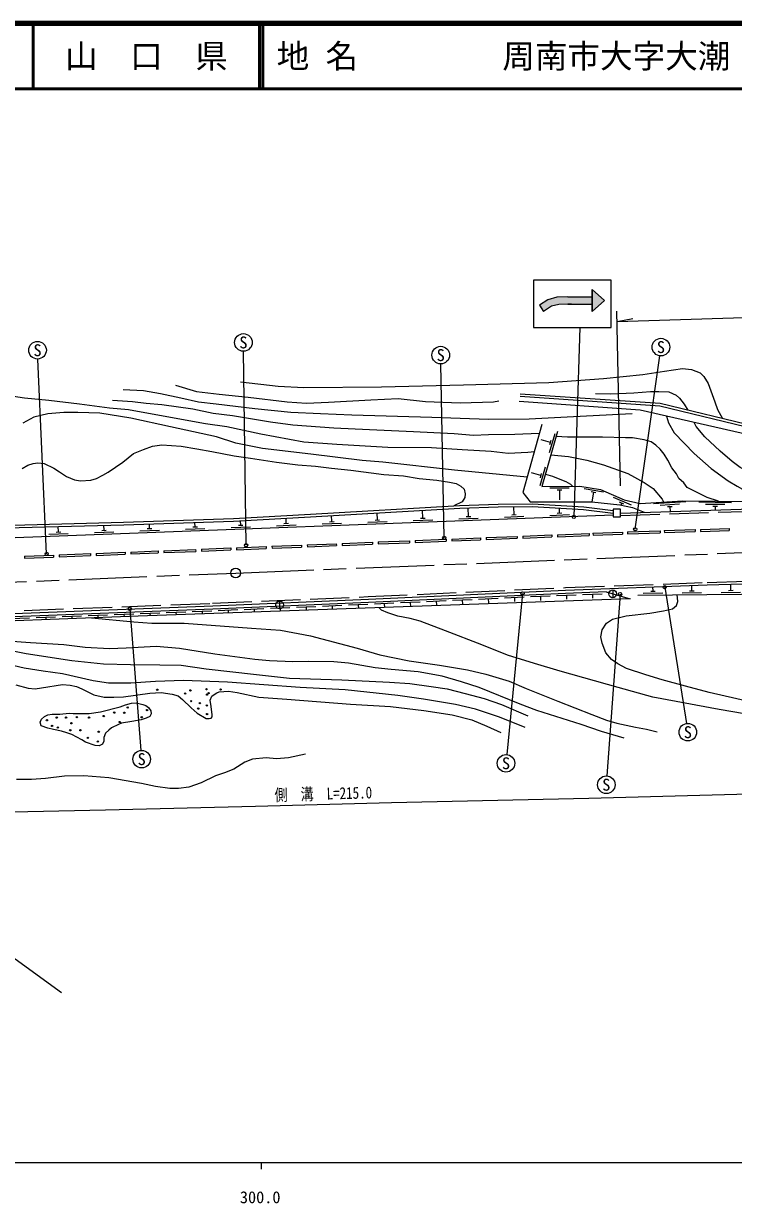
# Model space of a CAD drawing. Units: millimetres, scale not verified. Extents: x 40000 to 680000, y 20000 to 380000.
# Drawn here: x 331520 to 440500, y 198715 to 380000 of the extents above; entities that cross this region are included whole.
import ezdxf
from ezdxf.enums import TextEntityAlignment as Align

# ---------------------------------------------------------------- set-up
doc = ezdxf.new("R2010")
doc.units = ezdxf.units.MM
doc.header["$LTSCALE"] = 1000
doc.linetypes.add('CHAIN', pattern=[18.5, 12, -1.5, 3.5, -1.5])
doc.linetypes.add('DASHED', pattern=[7.5, 6, -1.5])
for name, color, linetype, lineweight in [('M-BGD', 7, 'Continuous', 25), ('M-BMK', 2, 'CHAIN', 13), ('M-BMK-SRVR', 3, 'Continuous', 25), ('M-STR-HTXT', 7, 'Continuous', 13), ('M-STR-STRC', 7, 'Continuous', 25), ('M-TTL', 2, 'Continuous', 140), ('M-TTL-BAND', 7, 'Continuous', 25), ('M-TTL-LINE', 7, 'Continuous', 50)]:
    doc.layers.add(name, color=color, linetype=linetype, lineweight=lineweight)
doc.layers.add('M-TTL-TXT', color=7, linetype='Continuous')
doc.styles.add('ＭＳ ゴシック', font='')
doc.styles.get('ＭＳ ゴシック').set_extended_font_data('MS Gothic')

msp = doc.modelspace()

# ---------------------------------------------------------------- hatches: boundary and pattern name
at = {"layer": 'M-STR-STRC'}
for points in [[(418819, 336896), (418819, 335771), (420694, 337458), (418819, 339146), (418819, 338021)], [(410721, 336739), (411319, 335786), (412590, 336583), (413698, 336844), (415069, 336896), (418819, 336896), (418819, 338021), (415069, 338021), (413391, 337988), (411992, 337536)]]:
    msp.add_hatch(color=256, dxfattribs=at).paths.add_polyline_path(points)

# ---------------------------------------------------------------- linework, layer by layer
at = {"layer": 'M-BGD'}
for p, q in [((412412, 315640), (410970, 316053)), ((412287, 314115), (413114, 316999)), ((412316, 315304), (412508, 315976)), ((410831, 309032), (411657, 311916)), ((410956, 310556), (409514, 310969)), ((410859, 310220), (411052, 310893)), ((415305, 308628), (412305, 308601)), ((414158, 308318), (413458, 308312)), ((413808, 308315), (413822, 306815)), ((420545, 308021), (417588, 308526)), ((419361, 307919), (418671, 308036)), ((419016, 307978), (418765, 306508)), ((424852, 305992), (422105, 307198)), ((423679, 306180), (423038, 306461)), ((433209, 306500), (428218, 306195)), ((440209, 306379), (435210, 306441)), ((385837, 303737), (385796, 304808)), ((392832, 304002), (392786, 305212)), ((399827, 304267), (399777, 305584)), ((406822, 304532), (406775, 305758)), ((413467, 304784), (414166, 304810)), ((413817, 304797), (413788, 305551)), ((423358, 306321), (423230, 306030)), ((432229, 306140), (429235, 305957)), ((431100, 305770), (430401, 305727)), ((430750, 305749), (430793, 305042)), ((439206, 306091), (436206, 306129)), ((438052, 305806), (437352, 305815)), ((437702, 305810), (437695, 305270)), ((303004, 299999), (422036, 304508)), ((343867, 302147), (343838, 302908)), ((350862, 302412), (350835, 303116)), ((357857, 302677), (357831, 303344)), ((364502, 302929), (365201, 302956)), ((364852, 302942), (364827, 303599)), ((370359, 302851), (373357, 302964)), ((371497, 303194), (372196, 303221)), ((371847, 303207), (371817, 304001)), ((377354, 303116), (380352, 303229)), ((378492, 303459), (379191, 303485)), ((378842, 303472), (378806, 304405)), ((384349, 303381), (387347, 303494)), ((385487, 303724), (386186, 303750)), ((391344, 303646), (394342, 303759)), ((392482, 303989), (393181, 304015)), ((398339, 303910), (401337, 304024)), ((399477, 304254), (400176, 304280)), ((405334, 304175), (408332, 304289)), ((406472, 304519), (407171, 304545)), ((412329, 304440), (415327, 304554)), ((335384, 301526), (338382, 301639)), ((336522, 301869), (337222, 301896)), ((336872, 301883), (336840, 302727)), ((342379, 301791), (345377, 301904)), ((343517, 302134), (344217, 302161)), ((349374, 302056), (352372, 302169)), ((350512, 302399), (351211, 302426)), ((356369, 302321), (359367, 302434)), ((357507, 302664), (358206, 302691)), ((363364, 302586), (366362, 302699)), ((397277, 300803), (401669, 300981)), ((401669, 300981), (401681, 300681)), ((402548, 301017), (407292, 301209)), ((402548, 301017), (402560, 300717)), ((407292, 301209), (407304, 300909)), ((408172, 301244), (412603, 301424)), ((408172, 301244), (408184, 300945)), ((408184, 300945), (412615, 301124)), ((412603, 301424), (412615, 301124)), ((413482, 301460), (418334, 301656)), ((413482, 301460), (413494, 301160)), ((413494, 301160), (418346, 301357)), ((418334, 301656), (418346, 301357)), ((418943, 301681), (423474, 301865)), ((418943, 301681), (418955, 301381)), ((423474, 301865), (423486, 301565)), ((424253, 301892), (429254, 302065)), ((424253, 301892), (424263, 301592)), ((424263, 301592), (429264, 301765)), ((429254, 302065), (429264, 301765)), ((429895, 302087), (434632, 302252)), ((429895, 302087), (429905, 301788)), ((429905, 301788), (434643, 301952)), ((434632, 302252), (434643, 301952)), ((435461, 302281), (439858, 302433)), ((435461, 302281), (435471, 301981)), ((435471, 301981), (439868, 302133)), ((439858, 302433), (439868, 302133)), ((353057, 299011), (357928, 299208)), ((357928, 299208), (357940, 298908)), ((358807, 299244), (363319, 299427)), ((358807, 299244), (358819, 298944)), ((358819, 298944), (363331, 299127)), ((363319, 299427), (363331, 299127)), ((364198, 299462), (368773, 299648)), ((364198, 299462), (364210, 299163)), ((364210, 299163), (368785, 299348)), ((368773, 299648), (368785, 299348)), ((369652, 299683), (374200, 299868)), ((369652, 299683), (369664, 299384)), ((369664, 299384), (374212, 299568)), ((374200, 299868), (374212, 299568)), ((375079, 299903), (379530, 300084)), ((375079, 299903), (375091, 299604)), ((375091, 299604), (379542, 299784)), ((379530, 300084), (379542, 299784)), ((380409, 300119), (385080, 300309)), ((380409, 300119), (380421, 299820)), ((380421, 299820), (385092, 300009)), ((385080, 300309), (385092, 300009)), ((385959, 300344), (390752, 300538)), ((385959, 300344), (385971, 300044)), ((385971, 300044), (390764, 300239)), ((390752, 300538), (390764, 300239)), ((391632, 300574), (396398, 300767)), ((391632, 300574), (391644, 300274)), ((391644, 300274), (396410, 300468)), ((396398, 300767), (396410, 300468)), ((397277, 300803), (397289, 300503)), ((397289, 300503), (401681, 300681)), ((402560, 300717), (407304, 300909)), ((331652, 298143), (336088, 298323)), ((331652, 298143), (331664, 297844)), ((331664, 297844), (336100, 298023)), ((336088, 298323), (336100, 298023)), ((336967, 298359), (341784, 298554)), ((336967, 298359), (336979, 298059)), ((336979, 298059), (341796, 298254)), ((341784, 298554), (341796, 298254)), ((342663, 298590), (347108, 298770)), ((342663, 298590), (342676, 298290)), ((342676, 298290), (347120, 298470)), ((347108, 298770), (347120, 298470)), ((347987, 298805), (352177, 298975)), ((347987, 298805), (347999, 298506)), ((347999, 298506), (352190, 298675)), ((352177, 298975), (352190, 298675)), ((353057, 299011), (353069, 298711)), ((353069, 298711), (357940, 298908)), ((440111, 292914), (440102, 293842)), ((412363, 292032), (409366, 291894)), ((410865, 291963), (410892, 291363)), ((416357, 292200), (413359, 292090)), ((414858, 292145), (414880, 291546)), ((420354, 292346), (417356, 292237)), ((418855, 292291), (418877, 291692)), ((421967, 292984), (421967, 291784)), ((426661, 292485), (429661, 292514)), ((427808, 292796), (428508, 292803)), ((428158, 292800), (428152, 293432)), ((432614, 292543), (435614, 292571)), ((433761, 292854), (434461, 292860)), ((434111, 292857), (434103, 293650)), ((438614, 292600), (441614, 292629)), ((439761, 292911), (440461, 292918)), ((368406, 290066), (365409, 289938)), ((372402, 290237), (369405, 290109)), ((370832, 291276), (370832, 290076)), ((370904, 290173), (370923, 289717)), ((376399, 290407), (373401, 290279)), ((374900, 290343), (374921, 289857)), ((380395, 290578), (377398, 290450)), ((378896, 290514), (378918, 289997)), ((384391, 290748), (381394, 290620)), ((382893, 290684), (382916, 290136)), ((388388, 290931), (385391, 290794)), ((386890, 290863), (386917, 290276)), ((392384, 291115), (389387, 290977)), ((390886, 291046), (390913, 290447)), ((396380, 291298), (393383, 291161)), ((394881, 291229), (394909, 290630)), ((400376, 291482), (397379, 291344)), ((398877, 291413), (398905, 290813)), ((404371, 291665), (401374, 291527)), ((402873, 291596), (402900, 290997)), ((408367, 291848), (405370, 291711)), ((406869, 291779), (406896, 291180)), ((332432, 288656), (329434, 288542)), ((336429, 288809), (333432, 288694)), ((334930, 288752), (334943, 288423)), ((340426, 288962), (337429, 288847)), ((338928, 288905), (338940, 288574)), ((344424, 289115), (341426, 289000)), ((342925, 289057), (342937, 288724)), ((348421, 289267), (345423, 289153)), ((346922, 289210), (346935, 288874)), ((352418, 289420), (349420, 289306)), ((350919, 289363), (350932, 289019)), ((356415, 289573), (353417, 289458)), ((354916, 289516), (354930, 289159)), ((360412, 289726), (357414, 289611)), ((358913, 289668), (358927, 289299)), ((364410, 289896), (361412, 289768)), ((362911, 289832), (362928, 289438)), ((366907, 290002), (366925, 289578))]:
    msp.add_line(p, q, dxfattribs=at)
for points in [[(364806, 324944), (370624, 324274), (374520, 324087), (386452, 324194), (399071, 324513), (412169, 324841), (420562, 325486), (426609, 326057), (429937, 326586), (432663, 326979), (434062, 326831), (435377, 326312), (435970, 325782), (436627, 324681), (437655, 321867), (438083, 320728), (438809, 319314)], [(329953, 322735), (331644, 322504), (335385, 322129), (340106, 321557), (344697, 320970), (347606, 320699), (350703, 320130), (359471, 318557), (362702, 318079), (367935, 316941), (374561, 315754), (379602, 315372), (387465, 314893), (394138, 314842), (398865, 314564), (403331, 314295), (405894, 314014), (408938, 314135), (409942, 314272)], [(346806, 323776), (349902, 323621), (352534, 323177), (355663, 322517), (358386, 321894), (361092, 321571), (367044, 320837), (372548, 320319), (377126, 320070), (381930, 319879), (394185, 319528), (402899, 319208), (409147, 319265), (415957, 319623), (424980, 320094)], [(354821, 324436), (358088, 323491), (361534, 323081), (365973, 322576), (371980, 321904), (374961, 321685), (378308, 321827), (384831, 322167), (389031, 322372), (393248, 321925), (398532, 321743), (403682, 321882), (404485, 322024)], [(465691, 313526), (460238, 314125), (456956, 315401), (444059, 318039), (429276, 321630), (407762, 323075)], [(419346, 323144), (421625, 323123), (425203, 323251), (427756, 323492), (429060, 323492), (430578, 323412), (431707, 322902), (432203, 322432), (432919, 321528), (433523, 320598)], [(410704, 317014), (406929, 316854), (402882, 316793), (400610, 316701), (397607, 316945), (391359, 317280), (384635, 317588), (379132, 317844), (372831, 318291), (369447, 318752), (363596, 319710), (360622, 320103), (357512, 320734), (352719, 321420), (350344, 321624), (348225, 321880), (345149, 322085)], [(481513, 308956), (468017, 311695), (462152, 312368), (441711, 317059), (426162, 320624), (407622, 321949)], [(465635, 313130), (460142, 313733), (456843, 315016), (443972, 317649), (429215, 321233), (407736, 322676)], [(413513, 317304), (411103, 308890), (416924, 308943), (420120, 308398), (423724, 306815), (426210, 306273), (432749, 306672), (443112, 306542), (458529, 307902), (461270, 308440), (474430, 308281), (481513, 308956), (490389, 308731), (502492, 305057), (514785, 322549)], [(408833, 310283), (397687, 311379), (386660, 312592), (383481, 312883), (375610, 313830), (368224, 314692), (364112, 315553), (361122, 316483), (354060, 318035), (347997, 319347), (343248, 320115), (339868, 320267), (337670, 320267), (335216, 320012), (333079, 319521), (331392, 318616)], [(430253, 319686), (430523, 318657), (431383, 317107), (434493, 313953), (437106, 311644), (439679, 309734), (441077, 308921), (442979, 307847), (444953, 306705)], [(411083, 318378), (408185, 307948), (409319, 306541), (418786, 306508), (423062, 306068), (424989, 305631), (426795, 304909)], [(450820, 307222), (448758, 307999), (445979, 309387), (441557, 311787), (440332, 312695), (438466, 314319), (436140, 316514), (434774, 318092), (434460, 318722)], [(438189, 306604), (436455, 307162), (433419, 308730), (432869, 309455), (432104, 310088), (431777, 310826), (431031, 311746), (430452, 312938), (429882, 313817), (429271, 314586), (428610, 315222), (427887, 315719), (426782, 316062), (425032, 316330), (423918, 316330), (420424, 316469), (415004, 316469), (413292, 316532)], [(331289, 311648), (332180, 312140), (332965, 312421), (333680, 312514), (334676, 312397), (336167, 311694), (337011, 311121), (338101, 310418), (339326, 309913), (340275, 309761), (341834, 309854), (342736, 310124), (343686, 310604), (344518, 311060), (346764, 312604), (348405, 313944), (349940, 314564), (351294, 315064), (352737, 315299), (355715, 315079), (358101, 314652), (360398, 314240), (363844, 313582), (366359, 313249), (370326, 312619), (373618, 312194), (376318, 311973), (378778, 311695), (381775, 311363), (386806, 310735), (389853, 310507), (392258, 310113), (394966, 309850), (396901, 309543), (397947, 309340), (398673, 308948), (399181, 308455), (399312, 307744), (399254, 307163), (398847, 306525), (397593, 305890)], [(412493, 313744), (415188, 313470), (417972, 312900), (420548, 312191), (424295, 310845), (426778, 309490), (428191, 308543), (429565, 306945), (429798, 306432)], [(411645, 310782), (412741, 310435), (413831, 310001), (414795, 309635), (415470, 309250), (415798, 308933)], [(180550, 299506), (189231, 295408), (242894, 297579), (256119, 298131), (271699, 298872), (283585, 299318), (299726, 300003), (324758, 302413), (346887, 302987), (363754, 303537), (375588, 304219), (398489, 305541), (404392, 305737), (409630, 305784), (417483, 305344), (422036, 304772)], [(327877, 302894), (346876, 303387), (363736, 303937), (375565, 304618), (398471, 305941), (404384, 306137), (409639, 306184), (417519, 305743), (422036, 305175)], [(423186, 304790), (458629, 305963), (471452, 305897), (478856, 305706), (485108, 305278), (489796, 304710), (497627, 303462), (505725, 301937), (510237, 300624), (514765, 299230), (518288, 297879), (526868, 294617), (536238, 290505), (545274, 285961), (550316, 283153)], [(418955, 301381), (423486, 301565), (423486, 301565)], [(316636, 288853), (360561, 290532), (384453, 291552), (414726, 292941), (436488, 293737), (456442, 294315), (461612, 294362), (468375, 294162), (474837, 293743), (482031, 293112), (488341, 292315), (498132, 290677), (505622, 289136), (513249, 287007), (517348, 285456), (524226, 282512)], [(420991, 292670), (414747, 292441), (384475, 291052), (360581, 290032), (316636, 288353)], [(420991, 292670), (424665, 291594), (349086, 288955), (316636, 287736)], [(442844, 275836), (436800, 277205), (433136, 278172), (429572, 279149), (427049, 279912), (424106, 280928), (422769, 281640), (421764, 282300), (420931, 283327), (420376, 284805), (420170, 285757), (420359, 286856), (421032, 287871), (421944, 288511), (424036, 288982), (427666, 289414), (429793, 289787), (431148, 290067), (431752, 290565), (431980, 291205), (431866, 292254)], [(425840, 292199), (462913, 292533), (475030, 292026), (484651, 291038), (495509, 289376), (503006, 287908), (503934, 286736), (504191, 283387), (504977, 286177), (504748, 287881), (502837, 289709)], [(480731, 269349), (473799, 269451), (467426, 269436), (464110, 270018), (456934, 271310), (445780, 273315), (438321, 274601), (428108, 276502), (422823, 277982), (413915, 280502), (409945, 281665), (405791, 282977), (401879, 284522), (396273, 286719), (392429, 288169), (390860, 288594), (388983, 288950), (387428, 289443), (386453, 289854), (386115, 290248)], [(341963, 288687), (348454, 288099), (351185, 287897), (356192, 287885), (366516, 287118), (370937, 286799), (375564, 285917), (382751, 284045), (386191, 283011), (390743, 282073), (395351, 281432), (399679, 280699), (402514, 280043), (406050, 278945), (408692, 277818), (413536, 275892), (418764, 273834), (420992, 272982), (422621, 272504), (425447, 271898), (427169, 271607), (428801, 271183)], [(423734, 270182), (420249, 271225), (417124, 272293), (410320, 274458), (407758, 275445), (401488, 277980), (398764, 278859), (395810, 279720), (392084, 280389), (387938, 280734), (385475, 281020), (381402, 281716), (379168, 281914), (375213, 281981), (372835, 281939), (369270, 282059), (367029, 282299), (360891, 283122), (355442, 283982), (351863, 284278), (347278, 284038), (344699, 283910), (340994, 284141), (337674, 284521), (332593, 284861), (329070, 285089)], [(328862, 283803), (331917, 283214), (338921, 282131), (343779, 281645), (347954, 281510), (352438, 281480), (355727, 281417), (359534, 280839), (367274, 279959), (372341, 279429), (380377, 279169), (387711, 278820), (390828, 278603), (394084, 278163), (396567, 277792), (399338, 277072), (402219, 276299), (404894, 275371), (408963, 273620)], [(408513, 271820), (404609, 273430), (400882, 274660), (397822, 275356), (392926, 276206), (388992, 276734), (380872, 277621), (373959, 277999), (362830, 278794), (356060, 279083), (351772, 278894), (347969, 278655), (344567, 278645), (342217, 278995), (337481, 280077), (334501, 280472), (331617, 280966), (327612, 281874)], [(330300, 278382), (332224, 277869), (333272, 277791), (334290, 277925), (337498, 278442), (338660, 278347), (339628, 278124), (340444, 277793), (342315, 276846), (343866, 276476), (345397, 276476), (346879, 276578), (350892, 277131), (352627, 277224), (354309, 276977), (355246, 276698), (355933, 276147), (357254, 274838), (358150, 274045), (359567, 273233), (359993, 273247), (360323, 273295), (360469, 273492), (360491, 273785), (360299, 275077), (360178, 276033), (360430, 276669), (360765, 276926), (361193, 277147), (361533, 277298), (363001, 277440), (364328, 277224), (367641, 276517), (371927, 276186), (381705, 275437), (387862, 275042), (392966, 274459), (397305, 273770), (400343, 273002), (402654, 272040), (404785, 271073)], [(374782, 267745), (372183, 267188), (370337, 267045), (368753, 267176), (366652, 266952), (365479, 266490), (363776, 265458), (362380, 264861), (360957, 264404), (358800, 263334), (356875, 262695), (355319, 262448), (353975, 262469), (351782, 262774), (349596, 263254), (344603, 264130), (340760, 264436), (337772, 264382), (334875, 264015), (332750, 263830), (330448, 263867)], [(259780, 243841), (261187, 243841), (268181, 236587), (284533, 236587), (284533, 237691), (285652, 237691), (285652, 236587), (328477, 236587), (328847, 236275), (330245, 236275), (337355, 231131)]]:
    msp.add_lwpolyline(points, dxfattribs=at)
for points in [[(422036, 304215), (423186, 304215), (423186, 305365), (422036, 305365)], [(334082, 272637), (334254, 273114), (334732, 273553), (335218, 273772), (335915, 273906), (337080, 273906), (338508, 274028), (339142, 273995), (341604, 273995), (343309, 274231), (346331, 275020), (347175, 275344), (348061, 275560), (348795, 275608), (349850, 275400), (350274, 275212), (350679, 274939), (351056, 274384), (351113, 273923), (350905, 273518), (350331, 273264), (349587, 273029), (348155, 272747), (346572, 272521), (346064, 272323), (345009, 271796), (344590, 271442), (344072, 270962), (343837, 270294), (343837, 269720), (343630, 269259), (343102, 269004), (342528, 269080), (341043, 269581), (340446, 269946), (339711, 270341), (338948, 270746), (338150, 271000), (337349, 271301), (336105, 271555), (335258, 271753), (334210, 272116)]]:
    msp.add_lwpolyline(points, close=True, dxfattribs=at)
at = {"layer": 'M-BGD', "linetype": 'DASHED'}
for points in [[(423186, 304410), (458634, 305583), (471446, 305517), (478838, 305327), (485073, 304900), (489744, 304333), (497561, 303088), (505637, 301567), (510128, 300260), (514640, 298871), (518153, 297524), (526725, 294265), (536077, 290161), (545096, 285625), (549969, 282925)], [(316636, 289253), (360545, 290932), (384435, 291951), (414710, 293341), (436475, 294137), (456434, 294715), (461616, 294762), (468394, 294562), (474868, 294142), (482073, 293510), (488399, 292711), (498205, 291070), (505716, 289525), (513374, 287388), (517497, 285827), (524383, 282879)]]:
    msp.add_lwpolyline(points, dxfattribs=at)
at = {"layer": 'M-BGD'}
for centre, radius in [((421967, 292384), 600), ((370832, 290676), 600), ((352043, 277641), 100), ((357127, 277533), 100), ((359603, 277723), 100), ((361757, 277675), 100), ((356330, 277057), 100), ((357247, 275892), 100), ((358580, 275594), 100), ((359675, 276890), 100), ((359925, 277116), 100), ((345443, 274137), 100), ((346977, 274103), 100), ((347511, 274909), 100), ((350478, 274512), 100), ((358330, 274750), 100), ((359651, 275237), 100), ((359686, 273906), 100), ((335101, 272952), 100), ((335896, 272078), 100), ((336612, 273361), 100), ((336771, 271829), 100), ((338032, 273361), 100), ((338857, 272497), 100), ((339691, 273440), 100), ((341566, 273361), 100), ((343818, 273592), 100), ((346283, 272684), 100), ((349648, 273422), 100), ((338680, 271408), 100), ((340236, 271420), 100), ((341384, 270239), 100), ((343054, 271193), 100), ((342912, 269677), 100)]:
    msp.add_circle(centre, radius, dxfattribs=at)
at = {"layer": 'M-BMK'}
msp.add_lwpolyline([(65009, 284016), (164901, 288004), (264530, 291587), (364082, 295577), (441910, 298710), (453987, 299183), (463582, 299151), (476857, 298620), (487834, 297887), (492946, 297227), (501213, 295676), (511259, 293132), (521150, 289795), (528757, 286692), (534891, 283728), (541086, 280401), (543706, 278822), (551892, 273491), (556691, 269871)], dxfattribs=at)
at = {"layer": 'M-BMK-SRVR'}
msp.add_circle((364082, 295577), 750, dxfattribs=at)
at = {"layer": 'M-STR-HTXT'}
for p, q in [((423156, 308983), (422602, 335792)), ((422634, 334250), (425053, 334667)), ((335055, 298524), (333719, 328462)), ((365684, 299852), (365271, 329658)), ((425427, 302293), (429183, 328954)), ((396111, 300983), (395564, 327712)), ((408139, 292452), (405717, 267686)), ((423103, 292353), (421083, 264393)), ((429954, 293406), (433297, 272451)), ((347814, 290057), (349542, 268324))]:
    msp.add_line(p, q, dxfattribs=at)
for points in [[(422634, 334250), (464817, 335559), (473987, 335831), (479857, 335934), (487054, 335670), (493308, 335193), (500286, 334282), (505655, 333330), (511179, 332139), (517697, 330495), (521825, 329234), (526598, 327681), (531540, 325814), (536583, 323787), (541268, 321683), (545868, 319342), (552675, 315638), (558074, 312376), (563887, 308425), (565866, 306909)], [(317832, 258608), (344113, 259181), (367141, 259735), (388023, 260300), (418322, 261000), (446706, 261737), (464759, 262437), (469658, 262650), (473343, 262618), (479310, 262235), (484013, 261751), (488978, 261015), (493600, 260110), (497434, 259207), (501518, 258121), (506640, 256531), (511565, 254651)]]:
    msp.add_lwpolyline(points, dxfattribs=at)
for centre in [(365271, 331008), (333659, 329811), (395564, 329062), (429371, 330291), (433510, 271118), (349649, 266979), (405585, 266342), (420986, 263047)]:
    msp.add_circle(centre, 1350, dxfattribs=at)
at = {"layer": 'M-STR-STRC'}
for p, q in [((418819, 339146), (420694, 337458)), ((418819, 339146), (418819, 335771)), ((411992, 337536), (410721, 336739)), ((415069, 338021), (418819, 338021)), ((420694, 337458), (418819, 335771)), ((410721, 336739), (411319, 335786)), ((412590, 336583), (411319, 335786)), ((415666, 336896), (415069, 336896)), ((415069, 336896), (418819, 336896)), ((416940, 333282), (416000, 304198))]:
    msp.add_line(p, q, dxfattribs=at)
for points in [[(421730, 340585), (409815, 340585), (409815, 333282), (421730, 333282)], [(418819, 338021), (418819, 339146), (420694, 337458), (418819, 335771)]]:
    msp.add_lwpolyline(points, close=True, dxfattribs=at)
for points in [[(415069, 338021), (413391, 337988), (411992, 337536)], [(415069, 336896), (413698, 336844), (412590, 336583)]]:
    msp.add_lwpolyline(points, dxfattribs=at)
for centre in [(416000, 304198), (396111, 300983), (425427, 302293), (365684, 299852), (335055, 298524), (408139, 292452), (423103, 292353), (429954, 293406), (347814, 290057)]:
    msp.add_circle(centre, 250, dxfattribs=at)
at = {"layer": 'M-TTL'}
msp.add_line((680000, 380000), (40000, 380000), dxfattribs=at)
at = {"layer": 'M-TTL-BAND'}
for p, q in [((40000, 205000), (579000, 205000)), ((368000, 205000), (368000, 204000))]:
    msp.add_line(p, q, dxfattribs=at)
at = {"layer": 'M-TTL-LINE'}
for p, q in [((333000, 380000), (333000, 370000)), ((367750, 380000), (367750, 370000)), ((368250, 380000), (368250, 370000)), ((40000, 370000), (680000, 370000))]:
    msp.add_line(p, q, dxfattribs=at)

# ---------------------------------------------------------------- texts
at = {"layer": 'M-STR-HTXT', "style": 'ＭＳ ゴシック'}
for p in [(365271, 331008), (333659, 329811), (395564, 329062), (429371, 330291), (433510, 271118), (349649, 266979), (405585, 266342), (420986, 263047)]:
    msp.add_text('S', height=1833, dxfattribs=at).set_placement(p, align=Align.MIDDLE_CENTER)
at = {"layer": 'M-STR-HTXT', "style": 'ＭＳ ゴシック', "width": 0.8}
msp.add_text('側\u3000溝\u3000L=215.0', height=1833, rotation=1.549, dxfattribs=at).set_placement((377577, 260205), align=Align.BOTTOM_CENTER)
at = {"layer": 'M-TTL-BAND', "style": 'ＭＳ ゴシック'}
msp.add_text('300.0', height=1833, dxfattribs=at).set_placement((367844, 198195), align=Align.BOTTOM_CENTER)
at = {"layer": 'M-TTL-TXT', "style": 'ＭＳ ゴシック'}
msp.add_text('山\u3000口\u3000県', height=3666, dxfattribs=at).set_placement((350375, 375000), align=Align.MIDDLE_CENTER)
for s, p in [('地 名', (370380, 375000)), ('周南市大字大潮', (405024, 375000))]:
    msp.add_text(s, height=3666, dxfattribs=at).set_placement(p, align=Align.MIDDLE_LEFT)

doc.saveas('drawing.dxf')
